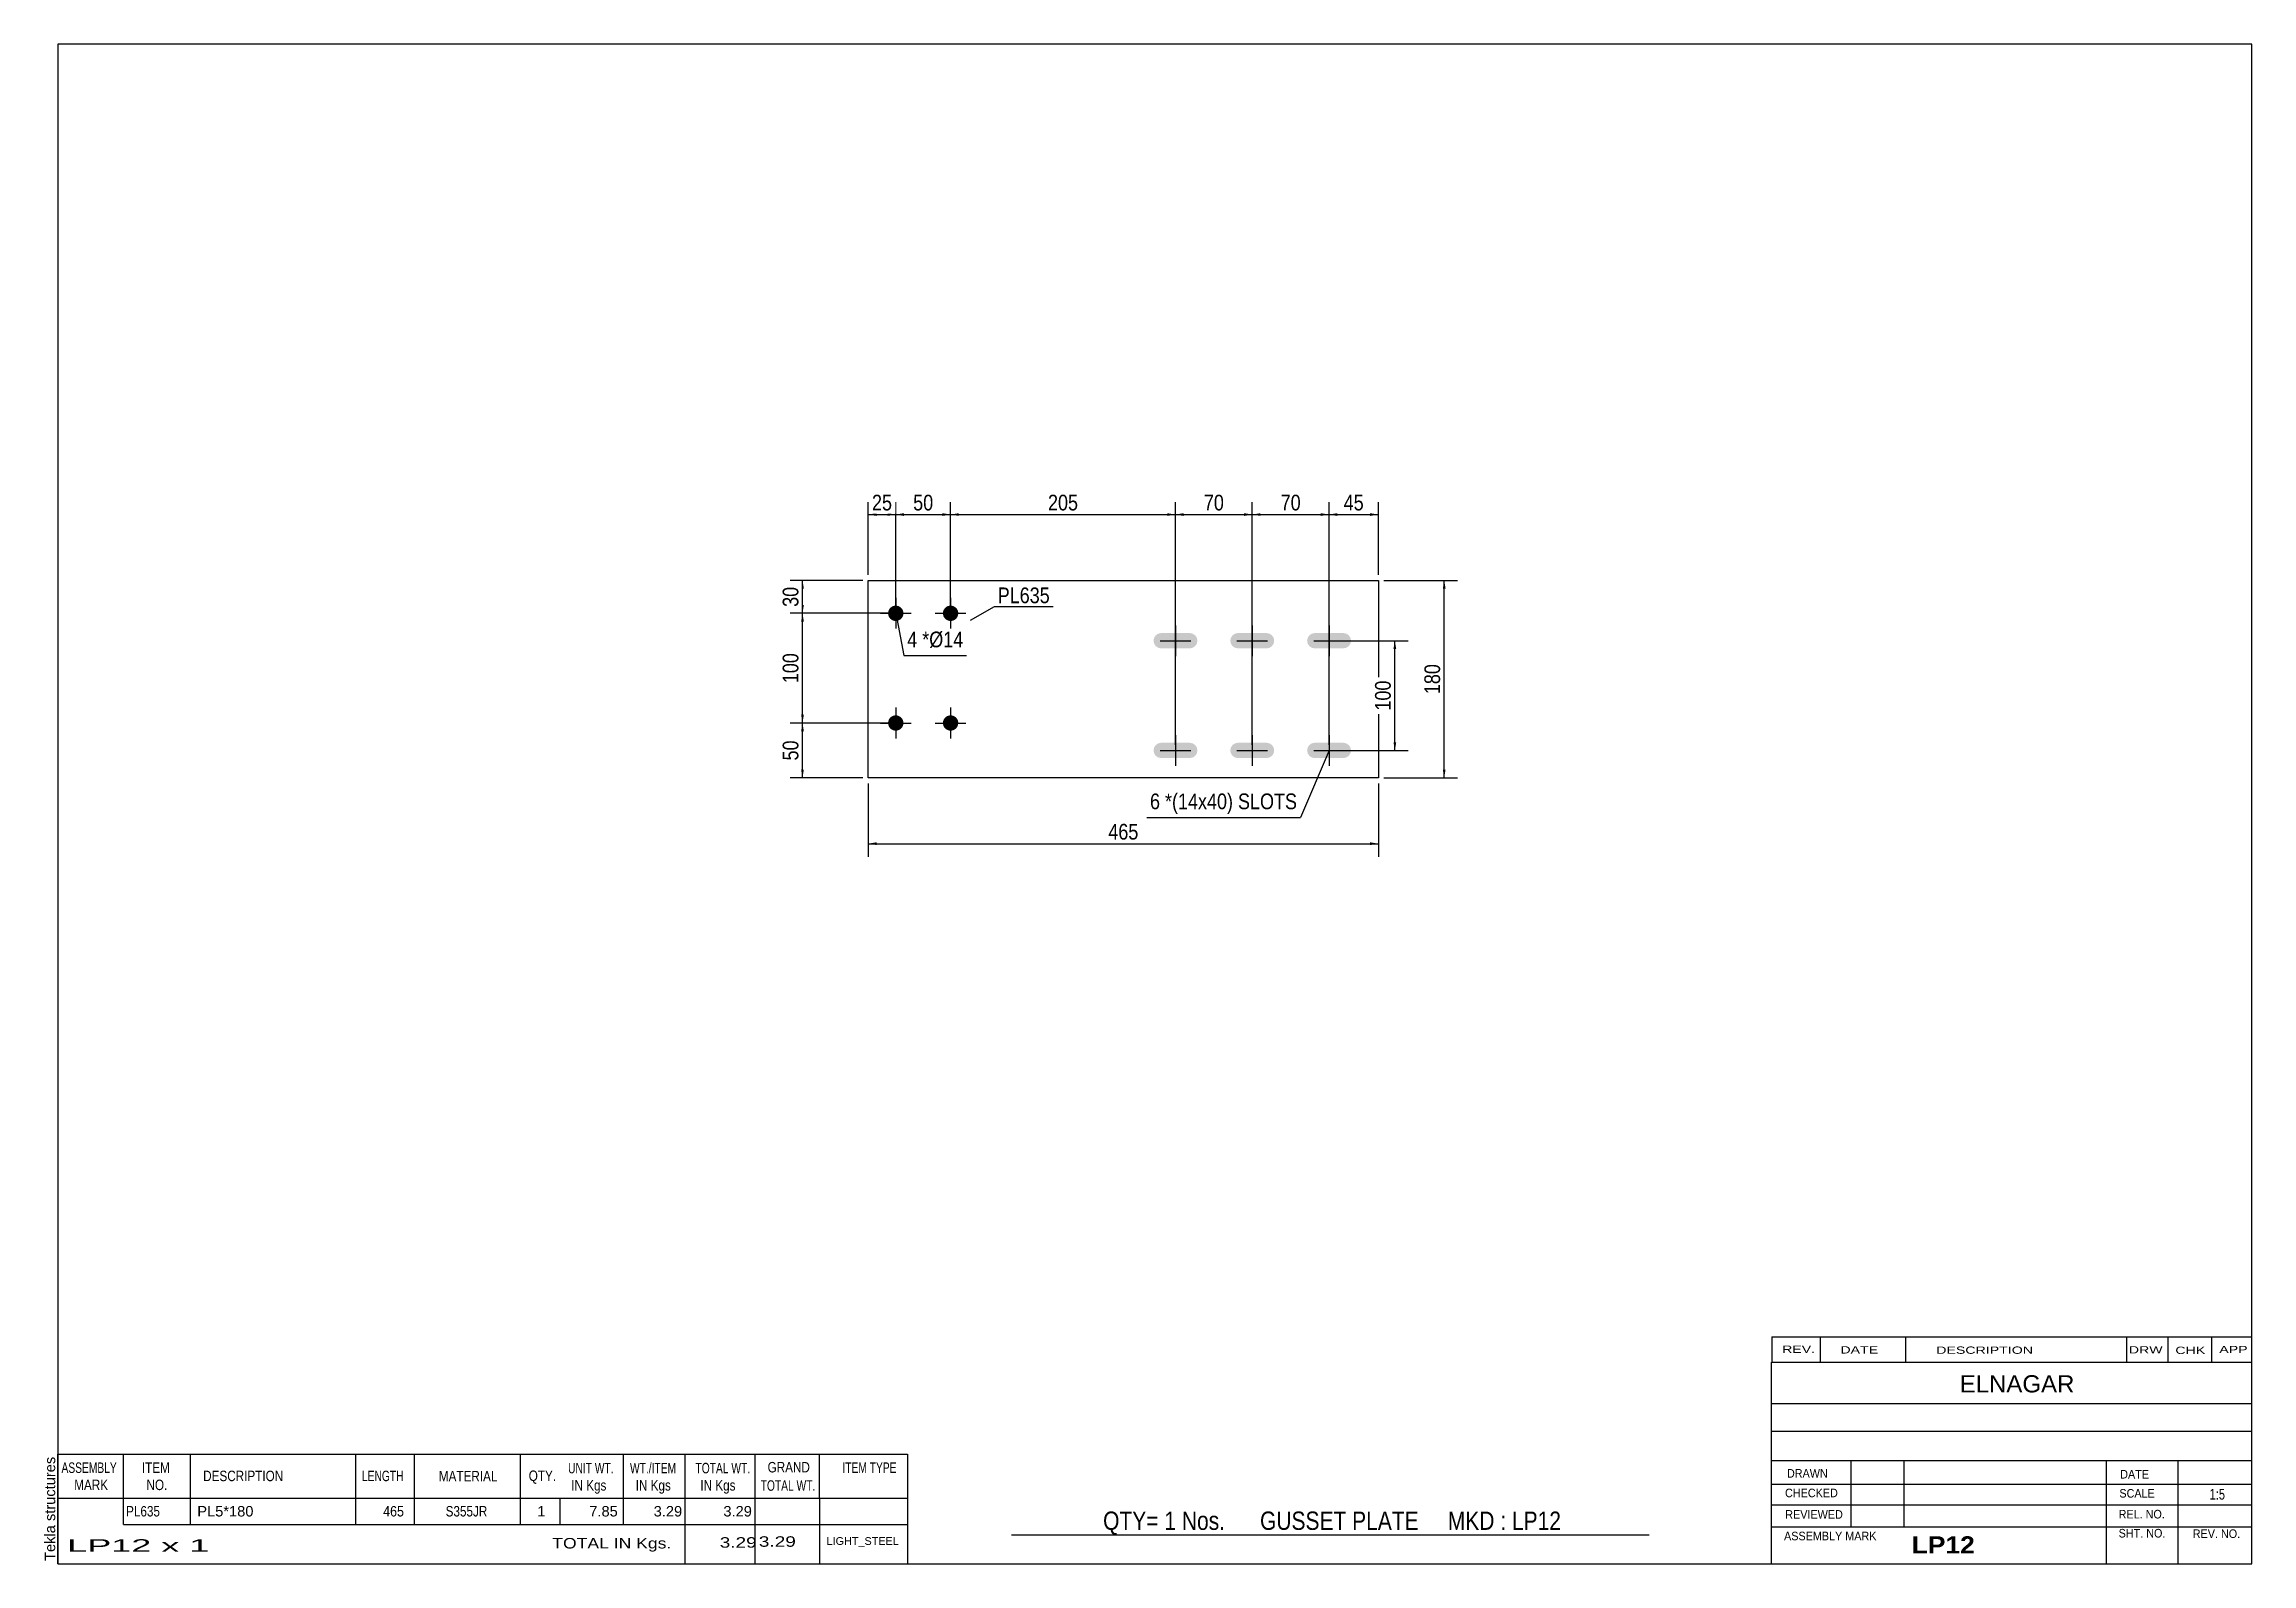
# Model space of a CAD drawing. Header units: millimetres. Extents: x -150 to 252, y -161 to 116.
import ezdxf

# ---------------------------------------------------------------- set-up
doc = ezdxf.new("R2010")
doc.units = ezdxf.units.MM
doc.styles.add('Arial', font='ARIAL.TTF', dxfattribs={"height": 0.2})
doc.styles.add('Arial Bold', font='ARIALBD.TTF', dxfattribs={"height": 0.2})
doc.styles.add('Arial Narrow', font='ARIALN.TTF', dxfattribs={"height": 0.2})

# ---------------------------------------------------------------- blocks, each defined once
blk = doc.blocks.new('Unknown-629277813-1445')
at = {"color": 5, "linetype": 'Continuous'}
for p, q in [((252.25, 115.75), (-147.75, 115.75)), ((-147.75, 115.75), (-147.75, -161.25)), ((252.25, -161.25), (252.25, 115.75)), ((-147.75, -161.25), (252.25, -161.25))]:
    blk.add_line(p, q, dxfattribs=at)
at = {"color": 174, "linetype": 'Continuous', "style": 'Arial'}
blk.add_text('Tekla structures', height=1.9102, rotation=90, dxfattribs=at).set_placement((-148.25, -160.75))
blk = doc.blocks.new('Part-629277813-1217 - 1214')
at = {"color": 2, "linetype": 'Continuous'}
for p, q in [((0, -18), (0, 18)), ((0, 18), (93, 18)), ((93, 18), (93, -18)), ((93, -18), (0, -18))]:
    blk.add_line(p, q, dxfattribs=at)
blk = doc.blocks.new('Bolt-629277813-1218 - 1214')
at = {"linetype": 'Continuous'}
for points in [[(52.41, 6.01), (52.87, 5.71), (53.4, 5.6), (58.6, 5.6), (59.14, 5.71), (59.59, 6.01), (59.9, 6.46), (60, 7), (59.9, 7.54), (59.59, 7.99), (59.14, 8.29), (58.6, 8.4), (53.4, 8.4), (52.87, 8.29), (52.41, 7.99), (52.11, 7.54), (52, 7), (52.11, 6.46)], [(66.41, 6.01), (66.87, 5.71), (67.4, 5.6), (72.6, 5.6), (73.14, 5.71), (73.59, 6.01), (73.9, 6.46), (74, 7), (73.9, 7.54), (73.59, 7.99), (73.14, 8.29), (72.6, 8.4), (67.4, 8.4), (66.87, 8.29), (66.41, 7.99), (66.11, 7.54), (66, 7), (66.11, 6.46)], [(80.41, 6.01), (80.87, 5.71), (81.4, 5.6), (86.6, 5.6), (87.14, 5.71), (87.59, 6.01), (87.9, 6.46), (88, 7), (87.9, 7.54), (87.59, 7.99), (87.14, 8.29), (86.6, 8.4), (81.4, 8.4), (80.87, 8.29), (80.41, 7.99), (80.11, 7.54), (80, 7), (80.11, 6.46)], [(52.41, -13.99), (52.87, -14.29), (53.4, -14.4), (58.6, -14.4), (59.14, -14.29), (59.59, -13.99), (59.9, -13.54), (60, -13), (59.9, -12.46), (59.59, -12.01), (59.14, -11.71), (58.6, -11.6), (53.4, -11.6), (52.87, -11.71), (52.41, -12.01), (52.11, -12.46), (52, -13), (52.11, -13.54)], [(66.41, -13.99), (66.87, -14.29), (67.4, -14.4), (72.6, -14.4), (73.14, -14.29), (73.59, -13.99), (73.9, -13.54), (74, -13), (73.9, -12.46), (73.59, -12.01), (73.14, -11.71), (72.6, -11.6), (67.4, -11.6), (66.87, -11.71), (66.41, -12.01), (66.11, -12.46), (66, -13), (66.11, -13.54)], [(80.41, -13.99), (80.87, -14.29), (81.4, -14.4), (86.6, -14.4), (87.14, -14.29), (87.59, -13.99), (87.9, -13.54), (88, -13), (87.9, -12.46), (87.59, -12.01), (87.14, -11.71), (86.6, -11.6), (81.4, -11.6), (80.87, -11.71), (80.41, -12.01), (80.11, -12.46), (80, -13), (80.11, -13.54)]]:
    blk.add_hatch(color=3, dxfattribs=at).paths.add_polyline_path(points)
at = {"color": 3, "linetype": 'Continuous'}
for p, q in [((56, 9.8), (56, 4.2)), ((70, 9.8), (70, 4.2)), ((84, 9.8), (84, 4.2)), ((53.2, 7), (58.8, 7)), ((67.2, 7), (72.8, 7)), ((81.2, 7), (86.8, 7)), ((56, -10.2), (56, -15.8)), ((70, -10.2), (70, -15.8)), ((84, -10.2), (84, -15.8)), ((53.2, -13), (58.8, -13)), ((67.2, -13), (72.8, -13)), ((81.2, -13), (86.8, -13))]:
    blk.add_line(p, q, dxfattribs=at)
blk = doc.blocks.new('Bolt-629277813-1219 - 1214')
at = {"linetype": 'Continuous'}
for points in [[(5.18, 13.39), (5.47, 13.32), (5.73, 13.19), (5.96, 13.02), (6.16, 12.79), (6.3, 12.54), (6.38, 12.26), (6.4, 11.97), (6.37, 11.68), (6.27, 11.4), (6.12, 11.15), (5.92, 10.94), (5.68, 10.77), (5.41, 10.66), (5.12, 10.6), (4.83, 10.61), (4.54, 10.68), (4.28, 10.8), (4.04, 10.98), (3.85, 11.2), (3.71, 11.46), (3.63, 11.74), (3.6, 12.03), (3.64, 12.32), (3.74, 12.6), (3.89, 12.85), (4.09, 13.06), (4.33, 13.23), (4.6, 13.34), (4.89, 13.39)], [(15.18, 13.39), (15.47, 13.32), (15.73, 13.19), (15.96, 13.02), (16.16, 12.79), (16.3, 12.54), (16.38, 12.26), (16.4, 11.97), (16.37, 11.68), (16.27, 11.4), (16.12, 11.15), (15.92, 10.94), (15.68, 10.77), (15.41, 10.66), (15.12, 10.6), (14.83, 10.61), (14.54, 10.68), (14.28, 10.8), (14.04, 10.98), (13.85, 11.2), (13.71, 11.46), (13.63, 11.74), (13.6, 12.03), (13.64, 12.32), (13.74, 12.6), (13.89, 12.85), (14.09, 13.06), (14.33, 13.23), (14.6, 13.34), (14.89, 13.39)], [(5.18, -6.61), (5.47, -6.68), (5.73, -6.81), (5.96, -6.98), (6.16, -7.21), (6.3, -7.46), (6.38, -7.74), (6.4, -8.03), (6.37, -8.32), (6.27, -8.6), (6.12, -8.85), (5.92, -9.06), (5.68, -9.23), (5.41, -9.34), (5.12, -9.4), (4.83, -9.39), (4.54, -9.32), (4.28, -9.2), (4.04, -9.02), (3.85, -8.8), (3.71, -8.54), (3.63, -8.26), (3.6, -7.97), (3.64, -7.68), (3.74, -7.4), (3.89, -7.15), (4.09, -6.94), (4.33, -6.77), (4.6, -6.66), (4.89, -6.61)], [(15.18, -6.61), (15.47, -6.68), (15.73, -6.81), (15.96, -6.98), (16.16, -7.21), (16.3, -7.46), (16.38, -7.74), (16.4, -8.03), (16.37, -8.32), (16.27, -8.6), (16.12, -8.85), (15.92, -9.06), (15.68, -9.23), (15.41, -9.34), (15.12, -9.4), (14.83, -9.39), (14.54, -9.32), (14.28, -9.2), (14.04, -9.02), (13.85, -8.8), (13.71, -8.54), (13.63, -8.26), (13.6, -7.97), (13.64, -7.68), (13.74, -7.4), (13.89, -7.15), (14.09, -6.94), (14.33, -6.77), (14.6, -6.66), (14.89, -6.61)]]:
    blk.add_hatch(color=3, dxfattribs=at).paths.add_polyline_path(points)
at = {"color": 3, "linetype": 'Continuous'}
for p, q in [((5, 14.8), (5, 9.2)), ((15, 14.8), (15, 9.2)), ((2.2, 12), (7.8, 12)), ((12.2, 12), (17.8, 12)), ((2.2, -8), (7.8, -8)), ((5, -5.2), (5, -10.8)), ((12.2, -8), (17.8, -8)), ((15, -5.2), (15, -10.8))]:
    blk.add_line(p, q, dxfattribs=at)
blk = doc.blocks.new('StraightDimension-629277813-1466 - 1214')
at = {"linetype": 'Continuous'}
for points in [[(57.5, 29.75), (56, 30), (57.5, 30.25)], [(68.5, 30.25), (70, 30), (68.5, 29.75)]]:
    blk.add_hatch(color=7, dxfattribs=at).paths.add_polyline_path(points)
at = {"color": 7, "linetype": 'Continuous'}
for p, q in [((56, -12), (56, 32.25)), ((70, -12), (70, 32.25)), ((56, 30), (70, 30))]:
    blk.add_line(p, q, dxfattribs=at)
at = {"color": 0}
blk.add_wipeout([(65.43, 30.15), (65.43, 34.35), (60.58, 34.35), (60.58, 30.15)], dxfattribs=at)
at = {"color": 3, "style": 'Arial Narrow'}
blk.add_text('70', height=2.863, dxfattribs=at).set_placement((61.18, 30.75))
blk = doc.blocks.new('StraightDimension-629277813-1247 - 1214')
at = {"linetype": 'Continuous'}
for points in [[(1.5, -30.25), (0, -30), (1.5, -29.75)], [(91.5, -29.75), (93, -30), (91.5, -30.25)]]:
    blk.add_hatch(color=7, dxfattribs=at).paths.add_polyline_path(points)
at = {"color": 7, "linetype": 'Continuous'}
for p, q in [((0, -19), (0, -32.4)), ((93, -19), (93, -32.4)), ((0, -30), (93, -30))]:
    blk.add_line(p, q, dxfattribs=at)
at = {"color": 0}
blk.add_wipeout([(49.84, -29.85), (49.84, -25.65), (43.16, -25.65), (43.16, -29.85)], dxfattribs=at)
at = {"color": 3, "style": 'Arial Narrow'}
blk.add_text('465', height=2.863, dxfattribs=at).set_placement((43.76, -29.25))
blk = doc.blocks.new('StraightDimension-629277813-1251 - 1214')
at = {"linetype": 'Continuous'}
for points in [[(95.75, 5.5), (96, 7), (96.25, 5.5)], [(96.25, -11.5), (96, -13), (95.75, -11.5)]]:
    blk.add_hatch(color=7, dxfattribs=at).paths.add_polyline_path(points)
at = {"color": 7, "linetype": 'Continuous'}
for p, q in [((85, 7), (98.4, 7)), ((96, -13), (96, 7)), ((85, -13), (98.4, -13))]:
    blk.add_line(p, q, dxfattribs=at)
at = {"color": 0}
blk.add_wipeout([(95.85, 0.34), (91.65, 0.34), (91.65, -6.34), (95.85, -6.34)], dxfattribs=at)
at = {"color": 3, "style": 'Arial Narrow'}
blk.add_text('100', height=2.863, rotation=90.0002, dxfattribs=at).set_placement((95.25, -5.74))
blk = doc.blocks.new('StraightDimension-629277813-1257 - 1214')
at = {"linetype": 'Continuous'}
for points in [[(104.75, 16.5), (105, 18), (105.25, 16.5)], [(105.25, -16.5), (105, -18), (104.75, -16.5)]]:
    blk.add_hatch(color=7, dxfattribs=at).paths.add_polyline_path(points)
at = {"color": 7, "linetype": 'Continuous'}
for p, q in [((94, 18), (107.4, 18)), ((105, -18), (105, 18)), ((94, -18), (107.4, -18))]:
    blk.add_line(p, q, dxfattribs=at)
at = {"color": 0}
blk.add_wipeout([(104.85, 3.34), (100.65, 3.34), (100.65, -3.34), (104.85, -3.34)], dxfattribs=at)
at = {"color": 3, "style": 'Arial Narrow'}
blk.add_text('180', height=2.863, rotation=90.0002, dxfattribs=at).set_placement((104.25, -2.74))
blk = doc.blocks.new('StraightDimension-629277813-1261 - 1214')
at = {"linetype": 'Continuous'}
for points in [[(-12.25, 16.5), (-12, 18), (-11.75, 16.5)], [(-11.75, 13.5), (-12, 12), (-12.25, 13.5)]]:
    blk.add_hatch(color=7, dxfattribs=at).paths.add_polyline_path(points)
at = {"color": 7, "linetype": 'Continuous'}
for p, q in [((-1, 18), (-14.25, 18)), ((-12, 12), (-12, 18)), ((4, 12), (-14.25, 12))]:
    blk.add_line(p, q, dxfattribs=at)
at = {"color": 0}
blk.add_wipeout([(-12.15, 17.43), (-16.35, 17.43), (-16.35, 12.57), (-12.15, 12.57)], dxfattribs=at)
at = {"color": 3, "style": 'Arial Narrow'}
blk.add_text('30', height=2.863, rotation=90.0002, dxfattribs=at).set_placement((-12.75, 13.17))
blk = doc.blocks.new('StraightDimension-629277813-1262 - 1214')
at = {"linetype": 'Continuous'}
for points in [[(-12.25, 10.5), (-12, 12), (-11.75, 10.5)], [(-11.75, -6.5), (-12, -8), (-12.25, -6.5)]]:
    blk.add_hatch(color=7, dxfattribs=at).paths.add_polyline_path(points)
at = {"color": 7, "linetype": 'Continuous'}
for p, q in [((4, 12), (-14.25, 12)), ((-12, -8), (-12, 12)), ((4, -8), (-14.25, -8))]:
    blk.add_line(p, q, dxfattribs=at)
at = {"color": 0}
blk.add_wipeout([(-12.15, 5.34), (-16.35, 5.34), (-16.35, -1.34), (-12.15, -1.34)], dxfattribs=at)
at = {"color": 3, "style": 'Arial Narrow'}
blk.add_text('100', height=2.863, rotation=90.0002, dxfattribs=at).set_placement((-12.75, -0.74))
blk = doc.blocks.new('StraightDimension-629277813-1263 - 1214')
at = {"linetype": 'Continuous'}
for points in [[(-12.25, -9.5), (-12, -8), (-11.75, -9.5)], [(-11.75, -16.5), (-12, -18), (-12.25, -16.5)]]:
    blk.add_hatch(color=7, dxfattribs=at).paths.add_polyline_path(points)
at = {"color": 7, "linetype": 'Continuous'}
for p, q in [((4, -8), (-14.25, -8)), ((-12, -18), (-12, -8)), ((-1, -18), (-14.25, -18))]:
    blk.add_line(p, q, dxfattribs=at)
at = {"color": 0}
blk.add_wipeout([(-12.15, -10.57), (-16.35, -10.57), (-16.35, -15.43), (-12.15, -15.43)], dxfattribs=at)
at = {"color": 3, "style": 'Arial Narrow'}
blk.add_text('50', height=2.863, rotation=90.0002, dxfattribs=at).set_placement((-12.75, -14.83))
blk = doc.blocks.new('StraightDimension-629277813-1464 - 1214')
at = {"linetype": 'Continuous'}
for points in [[(85.5, 29.75), (84, 30), (85.5, 30.25)], [(91.5, 30.25), (93, 30), (91.5, 29.75)]]:
    blk.add_hatch(color=7, dxfattribs=at).paths.add_polyline_path(points)
at = {"color": 7, "linetype": 'Continuous'}
for p, q in [((84, -12), (84, 32.25)), ((93, 19), (93, 32.25)), ((84, 30), (93, 30))]:
    blk.add_line(p, q, dxfattribs=at)
at = {"color": 0}
blk.add_wipeout([(90.93, 30.15), (90.93, 34.35), (86.07, 34.35), (86.07, 30.15)], dxfattribs=at)
at = {"color": 3, "style": 'Arial Narrow'}
blk.add_text('45', height=2.863, dxfattribs=at).set_placement((86.67, 30.75))
blk = doc.blocks.new('StraightDimension-629277813-1465 - 1214')
at = {"linetype": 'Continuous'}
for points in [[(71.5, 29.75), (70, 30), (71.5, 30.25)], [(82.5, 30.25), (84, 30), (82.5, 29.75)]]:
    blk.add_hatch(color=7, dxfattribs=at).paths.add_polyline_path(points)
at = {"color": 7, "linetype": 'Continuous'}
for p, q in [((70, -12), (70, 32.25)), ((84, -12), (84, 32.25)), ((70, 30), (84, 30))]:
    blk.add_line(p, q, dxfattribs=at)
at = {"color": 0}
blk.add_wipeout([(79.43, 30.15), (79.43, 34.35), (74.58, 34.35), (74.58, 30.15)], dxfattribs=at)
at = {"color": 3, "style": 'Arial Narrow'}
blk.add_text('70', height=2.863, dxfattribs=at).set_placement((75.18, 30.75))
blk = doc.blocks.new('StraightDimension-629277813-1467 - 1214')
at = {"linetype": 'Continuous'}
for points in [[(16.5, 29.75), (15, 30), (16.5, 30.25)], [(54.5, 30.25), (56, 30), (54.5, 29.75)]]:
    blk.add_hatch(color=7, dxfattribs=at).paths.add_polyline_path(points)
at = {"color": 7, "linetype": 'Continuous'}
for p, q in [((15, 13), (15, 32.25)), ((56, -12), (56, 32.25)), ((15, 30), (56, 30))]:
    blk.add_line(p, q, dxfattribs=at)
at = {"color": 0}
blk.add_wipeout([(38.85, 30.15), (38.85, 34.35), (32.16, 34.35), (32.16, 30.15)], dxfattribs=at)
at = {"color": 3, "style": 'Arial Narrow'}
blk.add_text('205', height=2.863, dxfattribs=at).set_placement((32.76, 30.75))
blk = doc.blocks.new('StraightDimension-629277813-1468 - 1214')
at = {"linetype": 'Continuous'}
for points in [[(6.5, 29.75), (5, 30), (6.5, 30.25)], [(13.5, 30.25), (15, 30), (13.5, 29.75)]]:
    blk.add_hatch(color=7, dxfattribs=at).paths.add_polyline_path(points)
at = {"color": 7, "linetype": 'Continuous'}
for p, q in [((5, 13), (5, 32.25)), ((15, 13), (15, 32.25)), ((5, 30), (15, 30))]:
    blk.add_line(p, q, dxfattribs=at)
at = {"color": 0}
blk.add_wipeout([(12.43, 30.15), (12.43, 34.35), (7.58, 34.35), (7.58, 30.15)], dxfattribs=at)
at = {"color": 3, "style": 'Arial Narrow'}
blk.add_text('50', height=2.863, dxfattribs=at).set_placement((8.18, 30.75))
blk = doc.blocks.new('StraightDimension-629277813-1469 - 1214')
at = {"linetype": 'Continuous'}
for points in [[(1.5, 29.75), (0, 30), (1.5, 30.25)], [(3.5, 30.25), (5, 30), (3.5, 29.75)]]:
    blk.add_hatch(color=7, dxfattribs=at).paths.add_polyline_path(points)
at = {"color": 7, "linetype": 'Continuous'}
for p, q in [((0, 19), (0, 32.25)), ((5, 13), (5, 32.25)), ((0, 30), (5, 30))]:
    blk.add_line(p, q, dxfattribs=at)
at = {"color": 0}
blk.add_wipeout([(4.93, 30.15), (4.93, 34.35), (0.07, 34.35), (0.07, 30.15)], dxfattribs=at)
at = {"color": 3, "style": 'Arial Narrow'}
blk.add_text('25', height=2.863, dxfattribs=at).set_placement((0.67, 30.75))
blk = doc.blocks.new('CBS_BOM-629277813-1511')
at = {"color": 7, "linetype": 'Continuous'}
for p, q in [((-147.78, -149.28), (-147.78, -141.28)), ((-147.78, -141.28), (7.14, -141.28)), ((-135.78, -149.28), (-135.78, -141.28)), ((-123.59, -149.28), (-123.59, -141.28)), ((-93.43, -149.28), (-93.43, -141.28)), ((-82.75, -149.28), (-82.75, -141.28)), ((-63.43, -149.28), (-63.43, -141.28)), ((-44.63, -149.28), (-44.63, -141.28)), ((-33.42, -149.28), (-33.42, -141.28)), ((-20.63, -149.28), (-20.63, -141.28)), ((-8.88, -149.28), (-8.88, -141.28)), ((7.14, -141.29), (7.14, -149.27)), ((-147.78, -149.28), (7.14, -149.28)), ((-147.78, -154.08), (-147.78, -149.28)), ((-135.78, -154.08), (-135.78, -149.28)), ((-123.59, -154.08), (-123.59, -149.28)), ((-93.43, -154.08), (-93.43, -149.28)), ((-82.75, -154.08), (-82.75, -149.28)), ((-63.43, -154.08), (-63.43, -149.28)), ((-56.17, -154.08), (-56.17, -149.28)), ((-44.63, -154.08), (-44.63, -149.28)), ((-33.42, -154.08), (-33.42, -149.28)), ((-20.63, -154.08), (-20.63, -149.28)), ((-8.86, -154.08), (-8.86, -149.28)), ((7.14, -149.29), (7.14, -154.08)), ((-147.78, -161.28), (-147.78, -154.1)), ((-135.78, -154.08), (7.14, -154.08)), ((-33.42, -161.28), (-33.42, -154.1)), ((-20.63, -161.28), (-20.63, -154.1)), ((-8.82, -161.28), (-8.82, -154.1)), ((7.14, -154.08), (7.14, -161.28)), ((-147.78, -161.28), (7.14, -161.28))]:
    blk.add_line(p, q, dxfattribs=at)
at = {"color": 3, "linetype": 'Continuous', "style": 'Arial'}
for s, height, width, p in [('ASSEMBLY', 1.91, 0.7, (-147.1, -144.71)), ('ITEM', 1.91, 0.8, (-132.45, -144.71)), ('DESCRIPTION', 1.9102, 0.8, (-121.27, -146.21)), ('LENGTH', 1.91, 0.7, (-92.32, -146.21)), ('MATERIAL', 1.91, 0.8, (-78.3, -146.26)), ('QTY.', 1.91, 0.8, (-61.91, -146.18)), ('UNIT WT.', 1.91, 0.7, (-54.74, -144.78)), ('WT./ITEM', 1.91, 0.7, (-43.45, -144.78)), ('TOTAL WT.', 1.91, 0.7, (-31.51, -144.78)), ('GRAND', 1.91, 0.8, (-18.36, -144.62)), ('ITEM TYPE', 1.91, 0.7, (-4.72, -144.7)), ('MARK', 1.91, 0.8, (-144.78, -147.84)), ('NO.', 1.91, 0.8, (-131.6, -147.84)), ('IN Kgs', 1.91, 0.8, (-54.16, -147.92)), ('IN Kgs', 1.91, 0.8, (-42.41, -147.92)), ('IN Kgs', 1.91, 0.8, (-30.62, -147.92)), ('TOTAL WT.', 1.91, 0.7, (-19.62, -147.96))]:
    blk.add_text(s, height=height, dxfattribs=dict(at, width=width)).set_placement(p)
at = {"color": 7, "linetype": 'Continuous', "style": 'Arial'}
for s, width, p in [('PL635', 0.8, (-135.32, -152.65)), ('465', 0.85, (-88.45, -152.65)), ('S355JR', 0.8, (-77.06, -152.65))]:
    blk.add_text(s, height=1.91, dxfattribs=dict(at, width=width)).set_placement(p)
for s, p in [('PL5*180', (-122.34, -152.65)), ('1', (-60.34, -152.65)), ('7.85', (-50.87, -152.65)), ('3.29', (-39.13, -152.65)), ('3.29', (-26.42, -152.65))]:
    blk.add_text(s, height=1.91, dxfattribs=at).set_placement(p)
at = {"color": 6, "linetype": 'Continuous', "style": 'Arial'}
for s, height, width, p in [('LP12 x 1', 2.292, 2.05, (-146.06, -159.09)), ('TOTAL IN Kgs.', 1.9102, 1.2, (-57.62, -158.48)), ('3.29', 1.91, 1.3, (-27.1, -158.33)), ('3.29', 1.91, 1.3, (-19.96, -158.17))]:
    blk.add_text(s, height=height, dxfattribs=dict(at, width=width)).set_placement(p)
blk.add_text('LIGHT_STEEL', height=1.4135, dxfattribs=at).set_placement((-7.61, -157.83))
blk = doc.blocks.new('CBS_CALLOFF-629277813-1512')
at = {"color": 7, "linetype": 'Continuous'}
blk.add_line((26.13, -155.98), (142.36, -156), dxfattribs=at)
at = {"color": 3, "linetype": 'Continuous', "style": 'Arial Narrow'}
blk.add_text('QTY= 1 Nos.      GUSSET PLATE     MKD : LP12', height=3.3405, dxfattribs=at).set_placement((42.81, -155.09))
blk = doc.blocks.new('CBS_NAME_BLOG-629277813-1513')
at = {"color": 7, "linetype": 'Continuous'}
for p, q in [((164.66, -124.5), (252.18, -124.5)), ((164.66, -161.21), (164.66, -124.5)), ((164.66, -132.04), (252.18, -132.04)), ((164.73, -137.09), (252.25, -137.09)), ((164.66, -142.46), (252.18, -142.46)), ((179.18, -154.57), (179.18, -142.47)), ((188.87, -154.54), (188.87, -142.47)), ((225.78, -161.21), (225.78, -142.48)), ((238.83, -161.21), (238.83, -142.47)), ((164.67, -146.76), (252.25, -146.74)), ((164.66, -150.51), (252.18, -150.51)), ((164.66, -154.55), (252.18, -154.55)), ((164.66, -161.25), (252.25, -161.25))]:
    blk.add_line(p, q, dxfattribs=at)
at = {"color": 3, "linetype": 'Continuous', "style": 'Arial'}
blk.add_text('ELNAGAR', height=3.133, dxfattribs=at).set_placement((198.98, -130.03))
at = {"color": 3, "linetype": 'Continuous'}
for s, height, style, width, p in [('DRAWN', 1.566, 'Arial', 0.9, (167.49, -145.57)), ('DATE', 1.566, 'Arial', 0.9, (228.25, -145.73)), ('CHECKED', 1.566, 'Arial', 0.9, (167.14, -149.14)), ('SCALE', 1.566, 'Arial', 0.9, (228.1, -149.21)), ('1:5', 1.957, 'Arial Narrow', 0.9, (244.55, -149.57)), ('REVIEWED', 1.566, 'Arial', 0.9, (167.18, -153.06)), ('REL. NO.', 1.566, 'Arial', 0.9, (227.96, -153.01)), ('ASSEMBLY MARK', 1.5663, 'Arial', 0.9, (166.96, -156.99)), ('LP12', 3.131, 'Arial Bold', 1.1, (190.24, -159.39)), ('SHT. NO.', 1.566, 'Arial', 0.9, (227.96, -156.48)), ('REV. NO.', 1.566, 'Arial', 0.9, (241.48, -156.57))]:
    blk.add_text(s, height=height, dxfattribs=dict(at, style=style, width=width)).set_placement(p)
blk = doc.blocks.new('CBS_REVISION-629277813-1514')
at = {"color": 7, "linetype": 'Continuous'}
for p, q in [((164.74, -119.87), (252.24, -119.87)), ((164.74, -119.87), (164.74, -124.5)), ((173.54, -119.87), (173.54, -124.5)), ((189.13, -119.87), (189.13, -124.44)), ((229.39, -119.87), (229.39, -124.5)), ((236.93, -119.87), (236.93, -124.5)), ((244.88, -119.87), (244.88, -124.5)), ((164.74, -124.5), (252.24, -124.5))]:
    blk.add_line(p, q, dxfattribs=at)
at = {"color": 7, "style": 'Arial Narrow', "width": 1.7}
for s, height, p in [('REV.', 1.326, (166.6, -122.82)), ('DATE', 1.326, (177.23, -122.94)), ('DESCRIPTION', 1.3257, (194.71, -122.99)), ('DRW', 1.326, (229.82, -122.93)), ('CHK', 1.326, (238.31, -123.02)), ('APP', 1.326, (246.31, -122.87))]:
    blk.add_text(s, height=height, dxfattribs=at).set_placement(p)
blk = doc.blocks.new('Mark-629277813-1274 - 1214')
at = {"color": 0}
blk.add_wipeout([(33.09, 13.84), (33.09, 16.84), (23.59, 16.84), (23.59, 13.84)], dxfattribs=at)
blk.add_wipeout([(33.09, 13.84), (33.09, 16.84), (23.59, 16.84), (23.59, 13.84)], dxfattribs=at)
at = {"color": 7, "linetype": 'Continuous'}
for p, q in [((18.66, 10.74), (22.99, 13.24)), ((22.99, 13.24), (33.69, 13.24))]:
    blk.add_line(p, q, dxfattribs=at)
at = {"color": 3, "style": 'Arial Narrow'}
blk.add_text('PL635', height=2.863, dxfattribs=at).set_placement((23.59, 13.84))
blk = doc.blocks.new('Mark-629277813-1277 - 1214')
at = {"color": 0}
blk.add_wipeout([(53.19, -23.72), (53.19, -20.72), (51.36, -20.72), (51.36, -23.72)], dxfattribs=at)
blk.add_wipeout([(53.19, -23.72), (53.19, -20.72), (51.36, -20.72), (51.36, -23.72)], dxfattribs=at)
blk.add_wipeout([(55.37, -23.72), (55.37, -20.72), (54.09, -20.72), (54.09, -23.72)], dxfattribs=at)
blk.add_wipeout([(55.37, -23.72), (55.37, -20.72), (54.09, -20.72), (54.09, -23.72)], dxfattribs=at)
at = {"color": 3, "style": 'Arial Narrow'}
blk.add_text('6', height=2.86, dxfattribs=at).set_placement((51.36, -23.72))
at = {"color": 0}
blk.add_wipeout([(78.2, -23.72), (78.2, -20.72), (55.37, -20.72), (55.37, -23.72)], dxfattribs=at)
blk.add_wipeout([(78.2, -23.72), (78.2, -20.72), (55.37, -20.72), (55.37, -23.72)], dxfattribs=at)
at = {"color": 7, "linetype": 'Continuous'}
for p in [(84, -13), (50.76, -25.22)]:
    blk.add_line(p, (78.8, -25.22), dxfattribs=at)
at = {"color": 3, "style": 'Arial Narrow'}
for s, height, p in [('*', 2.86, (54.09, -23.72)), ('(14x40) SLOTS', 2.8633, (55.37, -23.72))]:
    blk.add_text(s, height=height, dxfattribs=at).set_placement(p)
blk = doc.blocks.new('Mark-629277813-1278 - 1214')
at = {"color": 0}
blk.add_wipeout([(8.93, 5.8), (8.93, 8.8), (7.1, 8.8), (7.1, 5.8)], dxfattribs=at)
blk.add_wipeout([(8.93, 5.8), (8.93, 8.8), (7.1, 8.8), (7.1, 5.8)], dxfattribs=at)
at = {"color": 7, "linetype": 'Continuous'}
blk.add_line((5, 12), (6.5, 4.3), dxfattribs=at)
at = {"color": 0}
blk.add_wipeout([(11.11, 5.8), (11.11, 8.8), (9.83, 8.8), (9.83, 5.8)], dxfattribs=at)
blk.add_wipeout([(11.11, 5.8), (11.11, 8.8), (9.83, 8.8), (9.83, 5.8)], dxfattribs=at)
at = {"color": 3, "style": 'Arial Narrow'}
blk.add_text('4', height=2.86, dxfattribs=at).set_placement((7.1, 5.8))
at = {"color": 0}
blk.add_wipeout([(17.32, 5.8), (17.32, 8.8), (11.11, 8.8), (11.11, 5.8)], dxfattribs=at)
blk.add_wipeout([(17.32, 5.8), (17.32, 8.8), (11.11, 8.8), (11.11, 5.8)], dxfattribs=at)
at = {"color": 7, "linetype": 'Continuous'}
blk.add_line((6.5, 4.3), (17.92, 4.3), dxfattribs=at)
at = {"color": 3, "style": 'Arial Narrow'}
for s, height, p in [('*', 2.86, (9.83, 5.8)), ('Ø14', 2.863, (11.11, 5.8))]:
    blk.add_text(s, height=height, dxfattribs=at).set_placement(p)

msp = doc.modelspace()

# ---------------------------------------------------------------- block references
for name in ['Unknown-629277813-1445', 'Part-629277813-1217 - 1214', 'Bolt-629277813-1219 - 1214', 'Bolt-629277813-1218 - 1214', 'CBS_REVISION-629277813-1514', 'CBS_NAME_BLOG-629277813-1513', 'CBS_BOM-629277813-1511', 'CBS_CALLOFF-629277813-1512']:
    msp.add_blockref(name, (0, 0))

# ---------------------------------------------------------------- next in the draw order: block references
for name in ['StraightDimension-629277813-1466 - 1214', 'StraightDimension-629277813-1261 - 1214', 'StraightDimension-629277813-1251 - 1214', 'StraightDimension-629277813-1247 - 1214']:
    msp.add_blockref(name, (0, 0))

# ---------------------------------------------------------------- next in the draw order: block references
for name in ['StraightDimension-629277813-1467 - 1214', 'StraightDimension-629277813-1257 - 1214', 'StraightDimension-629277813-1262 - 1214']:
    msp.add_blockref(name, (0, 0))

# ---------------------------------------------------------------- next in the draw order: block references
for name in ['StraightDimension-629277813-1468 - 1214', 'StraightDimension-629277813-1464 - 1214', 'Mark-629277813-1274 - 1214', 'StraightDimension-629277813-1263 - 1214']:
    msp.add_blockref(name, (0, 0))

# ---------------------------------------------------------------- next in the draw order: block references
for name in ['StraightDimension-629277813-1469 - 1214', 'StraightDimension-629277813-1465 - 1214']:
    msp.add_blockref(name, (0, 0))

# ---------------------------------------------------------------- next in the draw order: block references
for name in ['Mark-629277813-1278 - 1214', 'Mark-629277813-1277 - 1214']:
    msp.add_blockref(name, (0, 0))

doc.saveas('drawing.dxf')
